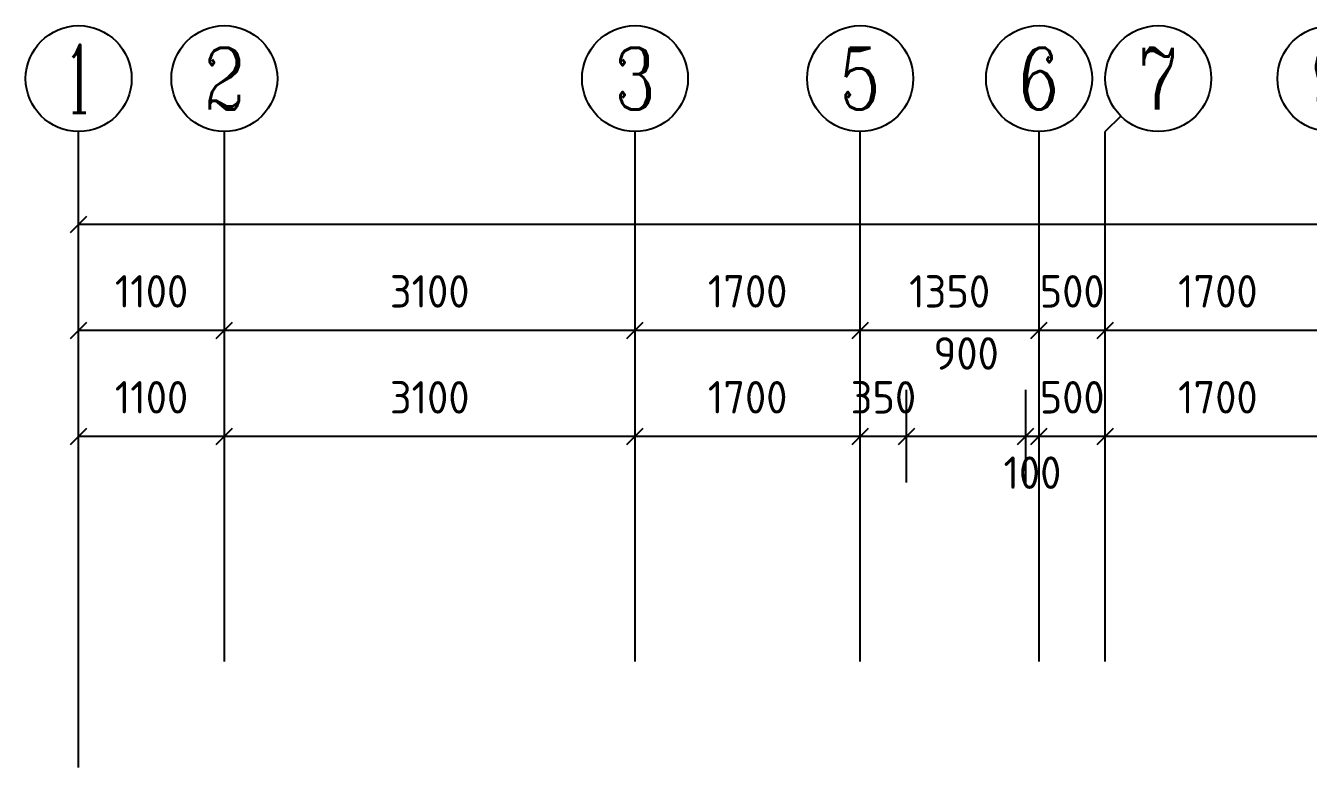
# Model space of a CAD drawing. Header units: millimetres. Extents: x -133666 to 228300, y -346623 to 180165.
# Drawn here: x -73155 to -63472, y -100625 to -95025 of the extents above; entities that cross this region are included whole.
import ezdxf
from ezdxf.enums import TextEntityAlignment as Align

# ---------------------------------------------------------------- set-up
doc = ezdxf.new("R2010")
doc.units = ezdxf.units.MM
doc.header["$LTSCALE"] = 1000
doc.layers.get('0').update_dxf_attribs({"linetype": 'CONTINUOUS'})
for name, color, linetype in [('AXIS_TEXT', 7, 'CONTINUOUS'), ('AXIS_轴号_A', 4, 'CONTINUOUS'), ('AXIS_轴文_A', 7, 'CONTINUOUS')]:
    doc.layers.add(name, color=color, linetype=linetype)
doc.styles.add('_TCH_AXIS', font='COMPLEX', dxfattribs={"bigfont": 'GBCBIG'})
doc.styles.add('CADReader_TextStyle', font='tssdeng.shx', dxfattribs={"height": 0.2, "bigfont": 'gbcbig.shx'})
doc.styles.add('COMPLEX', font='COMPLEX')

# ---------------------------------------------------------------- blocks, each defined once
blk = doc.blocks.new('_AXISO')
blk.add_circle((0, 0), 0.5)
at = {"layer": 'AXIS_TEXT', "style": 'COMPLEX', "width": 1.041667}
blk.add_attdef('A', text='', height=0.56, dxfattribs=at).set_placement((-0.25, -0.28), (0.25, -0.28), align=Align.FIT)

msp = doc.modelspace()

# ---------------------------------------------------------------- linework, layer by layer
at = {"layer": 'AXIS_轴号_A'}
for p, q in [((-64887.9, -95707.6), (-65005, -95824.7)), ((-72755, -99824.7), (-72755, -95824.7)), ((-71655, -99824.7), (-71655, -95824.7)), ((-68555, -99824.7), (-68555, -95824.7)), ((-66855, -99824.7), (-66855, -95824.7)), ((-65505, -99824.7), (-65505, -95824.7)), ((-65005, -99824.7), (-65005, -95824.7))]:
    msp.add_line(p, q, dxfattribs=at)
at = {"layer": 'AXIS_轴号_A', "linetype": 'Continuous'}
for points in [[(-72755, -96874.7), (-72755, -96174.7)], [(-72816.9, -96586.6), (-72693.2, -96462.9)], [(-72755, -99824.7), (-72755, -96524.7), (-21155, -96524.7), (-21155, -99824.7)], [(-72755, -97674.7), (-72755, -96974.7)], [(-71655, -97674.7), (-71655, -96974.7)], [(-68555, -97674.7), (-68555, -96974.7)], [(-66855, -97674.7), (-66855, -96974.7)], [(-65505, -97674.7), (-65505, -96974.7)], [(-65005, -97674.7), (-65005, -96974.7)], [(-72816.9, -97386.6), (-72693.2, -97262.9)], [(-71716.9, -97386.6), (-71593.2, -97262.9)], [(-68616.9, -97386.6), (-68493.2, -97262.9)], [(-66916.9, -97386.6), (-66793.2, -97262.9)], [(-65566.9, -97386.6), (-65443.2, -97262.9)], [(-65066.9, -97386.6), (-64943.2, -97262.9)], [(-72755, -99824.7), (-72755, -97324.7), (-21155, -97324.7), (-21155, -99824.7)], [(-72755, -98474.7), (-72755, -97774.7)], [(-71655, -98474.7), (-71655, -97774.7)], [(-68555, -98474.7), (-68555, -97774.7)], [(-66855, -98474.7), (-66855, -97774.7)], [(-66505, -98474.7), (-66505, -97774.7)], [(-65605, -98474.7), (-65605, -97774.7)], [(-65505, -98474.7), (-65505, -97774.7)], [(-65005, -98474.7), (-65005, -97774.7)], [(-72816.9, -98186.6), (-72693.2, -98062.9)], [(-71716.9, -98186.6), (-71593.2, -98062.9)], [(-68616.9, -98186.6), (-68493.2, -98062.9)], [(-66916.9, -98186.6), (-66793.2, -98062.9)], [(-66566.9, -98186.6), (-66443.2, -98062.9)], [(-65666.9, -98186.6), (-65543.2, -98062.9)], [(-65566.9, -98186.6), (-65443.2, -98062.9)], [(-65066.9, -98186.6), (-64943.2, -98062.9)], [(-72755, -100624.7), (-72755, -98124.7), (-21155, -98124.7), (-21155, -100624.7)]]:
    msp.add_lwpolyline(points, dxfattribs=at)

# ---------------------------------------------------------------- block references
at = {"layer": 'AXIS_轴号_A'}
ref = msp.add_blockref('_AXISO', (-72755, -95424.7), dxfattribs=dict(at, xscale=800, yscale=800, zscale=800))
ref.add_attrib('A', '1', dxfattribs={"layer": 'AXIS_轴文_A', "height": 514.7, "style": '_TCH_AXIS'}).set_placement((-72865.3, -95682.1), (-72644.8, -95682.1), align=Align.FIT)
ref = msp.add_blockref('_AXISO', (-71655, -95424.7), dxfattribs=dict(at, xscale=800, yscale=800, zscale=800))
ref.add_attrib('A', '2', dxfattribs={"layer": 'AXIS_轴文_A', "height": 465.9, "style": '_TCH_AXIS'}).set_placement((-71810.4, -95657.7), (-71499.7, -95657.7), align=Align.FIT)
ref = msp.add_blockref('_AXISO', (-68555, -95424.7), dxfattribs=dict(at, xscale=800, yscale=800, zscale=800))
ref.add_attrib('A', '3', dxfattribs={"layer": 'AXIS_轴文_A', "height": 465.9, "style": '_TCH_AXIS'}).set_placement((-68710.4, -95657.7), (-68399.7, -95657.7), align=Align.FIT)
ref = msp.add_blockref('_AXISO', (-66855, -95424.7), dxfattribs=dict(at, xscale=800, yscale=800, zscale=800))
ref.add_attrib('A', '5', dxfattribs={"layer": 'AXIS_轴文_A', "height": 465.9, "style": '_TCH_AXIS'}).set_placement((-67010.4, -95657.7), (-66699.7, -95657.7), align=Align.FIT)
ref = msp.add_blockref('_AXISO', (-65505, -95424.7), dxfattribs=dict(at, xscale=800, yscale=800, zscale=800))
ref.add_attrib('A', '6', dxfattribs={"layer": 'AXIS_轴文_A', "height": 465.9, "style": '_TCH_AXIS'}).set_placement((-65660.4, -95657.7), (-65349.7, -95657.7), align=Align.FIT)
ref = msp.add_blockref('_AXISO', (-64605, -95424.7), dxfattribs=dict(at, xscale=800, yscale=800, zscale=800))
ref.add_attrib('A', '7', dxfattribs={"layer": 'AXIS_轴文_A', "height": 465.9, "style": '_TCH_AXIS'}).set_placement((-64760.4, -95657.7), (-64449.7, -95657.7), align=Align.FIT)
ref = msp.add_blockref('_AXISO', (-63305, -95424.7), dxfattribs=dict(at, xscale=800, yscale=800, zscale=800))
ref.add_attrib('A', '9', dxfattribs={"layer": 'AXIS_轴文_A', "height": 465.9, "style": '_TCH_AXIS'}).set_placement((-63460.4, -95657.7), (-63149.7, -95657.7), align=Align.FIT)

# ---------------------------------------------------------------- texts
at = {"layer": 'AXIS_轴号_A', "color": 7, "style": 'CADReader_TextStyle'}
for s, p in [('1100', (-72205, -97030.7)), ('3100', (-70105, -97030.7)), ('1700', (-67705, -97030.7)), ('1350', (-66180, -97030.7)), ('500', (-65255, -97030.7)), ('1700', (-64155, -97030.7)), ('900', (-66055, -97499.7)), ('1100', (-72205, -97830.7)), ('3100', (-70105, -97830.7)), ('1700', (-67705, -97830.7)), ('350', (-66680, -97830.7)), ('500', (-65255, -97830.7)), ('1700', (-64155, -97830.7)), ('100', (-65555, -98399.7))]:
    msp.add_text(s, height=245, dxfattribs=at).set_placement(p, align=Align.MIDDLE)

doc.saveas('drawing.dxf')
